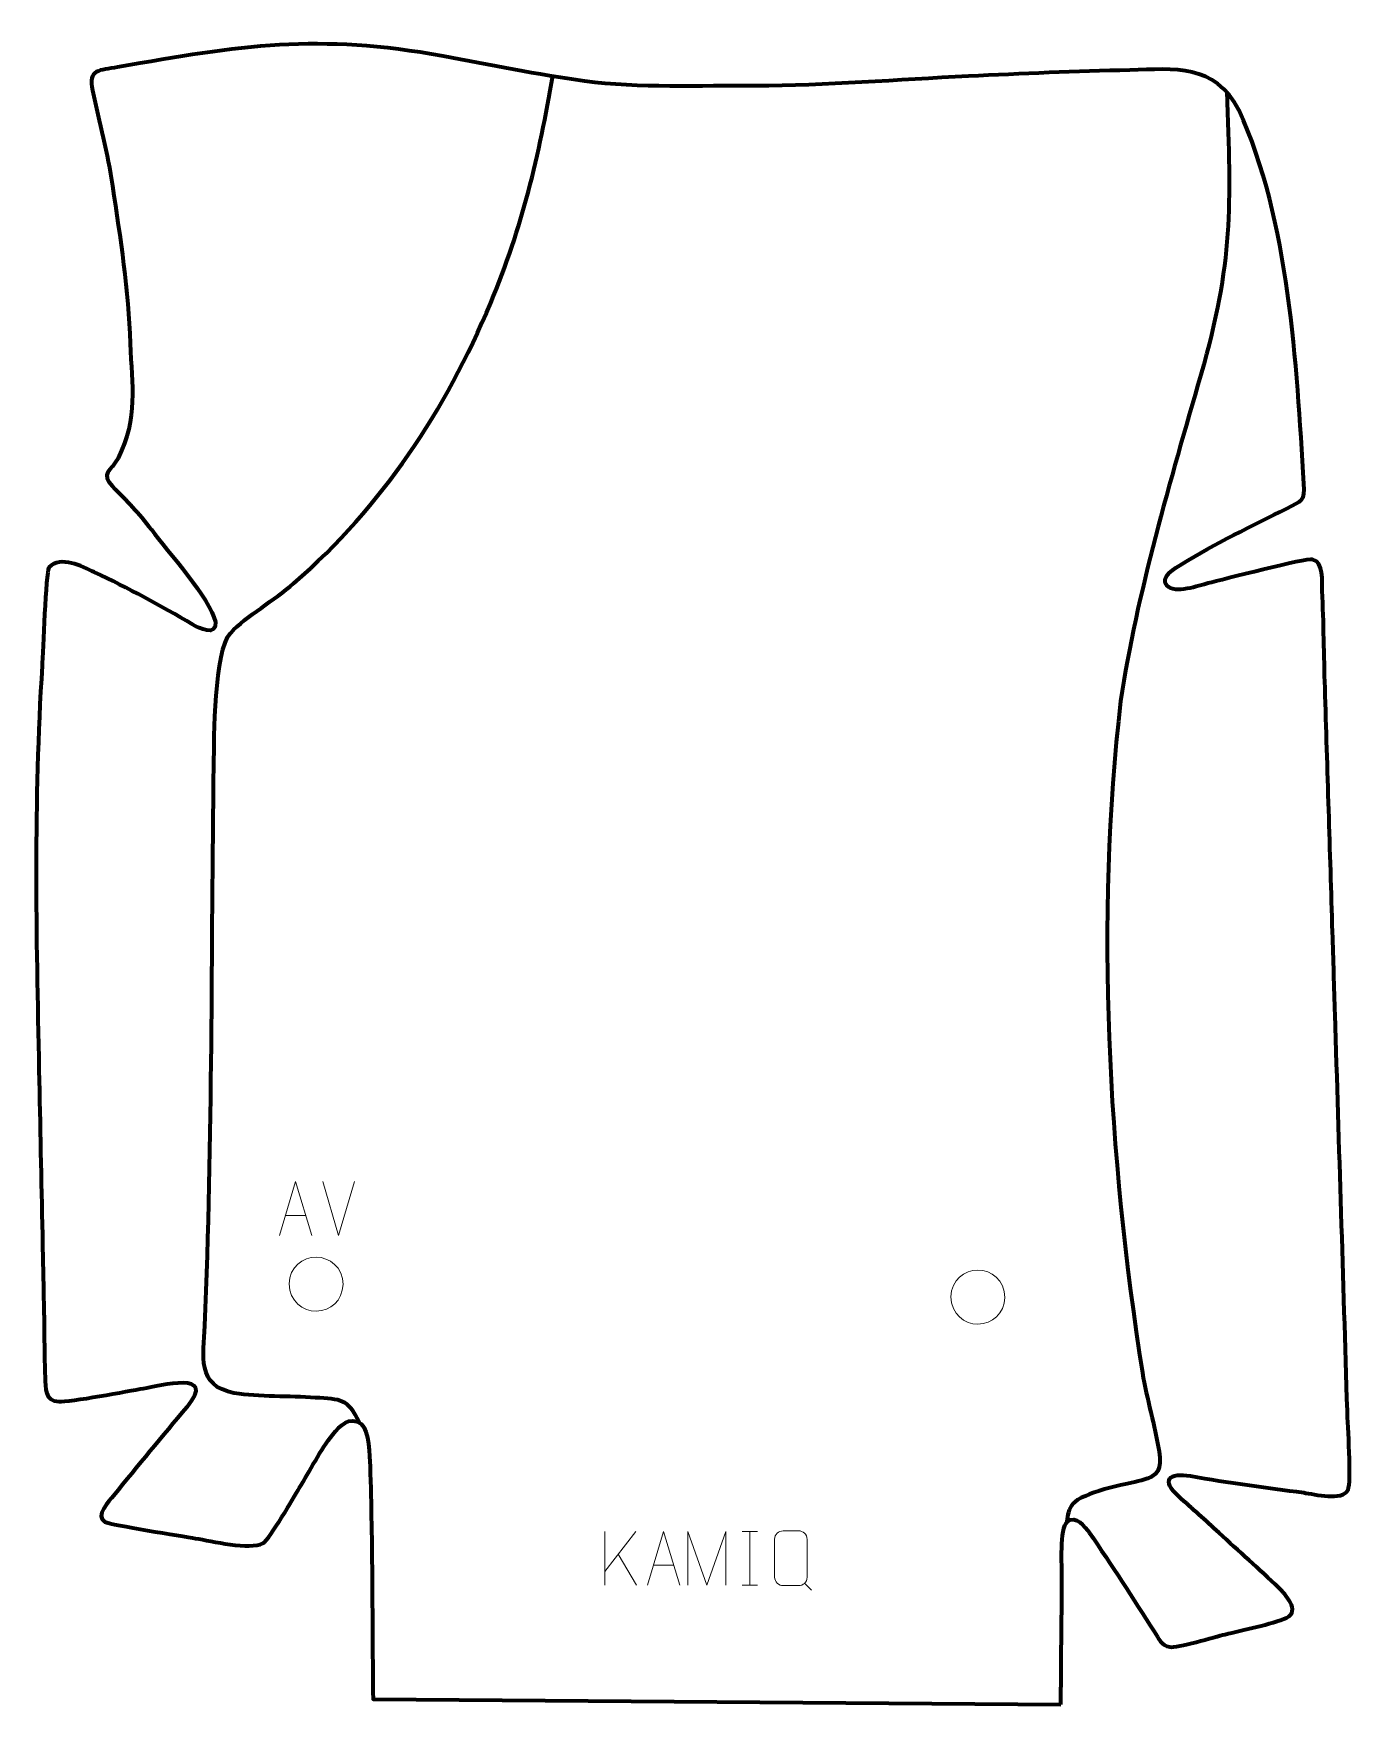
# Model space of a CAD drawing. Header units: millimetres. Extents: x 1192 to 1803, y 193 to 968.
import ezdxf

# ---------------------------------------------------------------- set-up
doc = ezdxf.new("R2010")
doc.units = ezdxf.units.MM
doc.header["$MEASUREMENT"] = 0
doc.layers.add('layer 2', color=7, linetype='Continuous')
doc.layers.add('layer 3', color=7, linetype='Continuous')

msp = doc.modelspace()

# ---------------------------------------------------------------- linework, layer by layer
at = {"layer": 'layer 2', "color": 142, "lineweight": 158}
for points, knots in [([(1342.9495, 324.0811), (1337.7551, 335.2296), (1334.217, 334.7044), (1322.5025, 335.5241), (1322.5025, 335.5241), (1310.5334, 336.3224), (1296.5248, 335.81), (1284.9545, 337.5953), (1284.9545, 337.5953), (1267.2938, 341.2216), (1270.7002, 354.7683), (1271.328, 368.8575), (1271.328, 368.8575), (1275.0072, 455.7436), (1274.2449, 542.153), (1275.4804, 629.0139), (1275.4804, 629.0139), (1275.6461, 641.0902), (1275.6354, 682.0452), (1283.1367, 690.0104), (1283.1367, 690.0104), (1290.8404, 698.1906), (1303.5827, 705.2362), (1312.6255, 713.1175), (1312.6255, 713.1175), (1353.9208, 749.2348), (1382.6748, 792.8636), (1403.8792, 843.2229), (1403.8792, 843.2229), (1418.4283, 877.7762), (1426.292, 911.6452), (1432.7147, 948.4182)], [0, 0, 0, 0, 0.11111111, 0.11111111, 0.11111111, 0.11111111, 0.22222222, 0.22222222, 0.22222222, 0.22222222, 0.33333333, 0.33333333, 0.33333333, 0.33333333, 0.44444444, 0.44444444, 0.44444444, 0.44444444, 0.55555556, 0.55555556, 0.55555556, 0.55555556, 0.66666667, 0.66666667, 0.66666667, 0.66666667, 0.77777778, 0.77777778, 0.77777778, 0.77777778, 1, 1, 1, 1]), ([(1745.1301, 941.1495), (1747.1328, 887.684), (1748.1933, 862.3471), (1733.1281, 809.7649), (1733.1281, 809.7649), (1719.0621, 760.8894), (1703.4794, 708.7313), (1695.9474, 658.4989), (1695.9474, 658.4989), (1684.1532, 557.5775), (1690.1354, 447.3378), (1706.0851, 347.0981), (1706.0851, 347.0981), (1708.0455, 334.7774), (1711.8215, 322.9454), (1713.7532, 310.5953), (1713.7532, 310.5953), (1714.9809, 302.4837), (1713.7314, 299.2662), (1705.6276, 297.1496), (1705.6276, 297.1496), (1698.3145, 295.4269), (1677.9853, 291.5739), (1673.6808, 286.151), (1673.6808, 286.151), (1671.7207, 283.6817), (1671.4332, 281.0609), (1671.0583, 278.0546)], [0, 0, 0, 0, 0.125, 0.125, 0.125, 0.125, 0.25, 0.25, 0.25, 0.25, 0.375, 0.375, 0.375, 0.375, 0.5, 0.5, 0.5, 0.5, 0.625, 0.625, 0.625, 0.625, 0.75, 0.75, 0.75, 0.75, 1, 1, 1, 1])]:
    msp.add_open_spline(points, degree=3, knots=knots, dxfattribs=at)
at = {"layer": 'layer 2', "color": 142, "lineweight": 9}
for points, knots in [([(1305.9568, 410.7582), (1305.9568, 410.7582), (1313.3263, 435.7069), (1313.3263, 435.7069), (1313.3263, 435.7069), (1313.3263, 435.7069), (1320.8948, 410.7582), (1320.8948, 410.7582)], [0, 0, 0, 0, 0.33333333, 0.33333333, 0.33333333, 0.33333333, 1, 1, 1, 1]), ([(1310.4316, 388.2689), (1310.5158, 396.1725), (1316.7931, 400.7502), (1322.9292, 400.6347), (1322.9292, 400.6347), (1329.0652, 400.7502), (1335.3425, 395.9138), (1335.4267, 388.0101), (1335.4267, 388.0101), (1334.986, 380.4767), (1329.6992, 375.6792), (1322.9292, 375.6442), (1322.9292, 375.6442), (1316.7931, 375.5288), (1310.5158, 380.3652), (1310.4316, 388.2689)], [0, 0, 0, 0, 0.2, 0.2, 0.2, 0.2, 0.4, 0.4, 0.4, 0.4, 0.6, 0.6, 0.6, 0.6, 1, 1, 1, 1]), ([(1617.2899, 382.2723), (1617.3741, 390.176), (1623.6514, 394.7536), (1629.7875, 394.6382), (1629.7875, 394.6382), (1635.9235, 394.7536), (1642.2008, 389.9173), (1642.285, 382.0136), (1642.285, 382.0136), (1641.8443, 374.4802), (1636.5574, 369.6827), (1629.7875, 369.6477), (1629.7875, 369.6477), (1623.6514, 369.5323), (1617.3741, 374.3686), (1617.2899, 382.2723)], [0, 0, 0, 0, 0.2, 0.2, 0.2, 0.2, 0.4, 0.4, 0.4, 0.4, 0.6, 0.6, 0.6, 0.6, 1, 1, 1, 1]), ([(1476.5987, 248.5504), (1476.5987, 248.5504), (1483.9682, 273.499), (1483.9682, 273.499), (1483.9682, 273.499), (1483.9682, 273.499), (1491.5367, 248.5504), (1491.5367, 248.5504)], [0, 0, 0, 0, 0.33333333, 0.33333333, 0.33333333, 0.33333333, 1, 1, 1, 1]), ([(1495.223, 248.5482), (1495.223, 248.5482), (1495.223, 273.5012), (1495.223, 273.5012), (1495.223, 273.5012), (1495.223, 273.5012), (1504.1464, 248.5482), (1504.1464, 248.5482), (1504.1464, 248.5482), (1504.1464, 248.5482), (1512.9045, 273.5007), (1512.9045, 273.5007), (1512.9045, 273.5007), (1512.9045, 273.5007), (1512.9045, 248.5482), (1512.9045, 248.5482)], [0, 0, 0, 0, 0.2, 0.2, 0.2, 0.2, 0.4, 0.4, 0.4, 0.4, 0.6, 0.6, 0.6, 0.6, 1, 1, 1, 1]), ([(1539.4736, 273.776), (1541.841, 273.776), (1544.2085, 273.776), (1546.576, 273.776), (1546.576, 273.776), (1548.5574, 273.8122), (1550.5843, 272.294), (1550.6114, 269.8129), (1550.6114, 269.8129), (1550.6111, 263.9633), (1550.6111, 258.1136), (1550.6114, 252.2634), (1550.6114, 252.2634), (1550.4693, 249.8985), (1548.7621, 248.3925), (1546.576, 248.3815), (1546.576, 248.3815), (1544.2025, 248.382), (1541.8291, 248.382), (1539.4561, 248.3815), (1539.4561, 248.3815), (1537.4966, 248.2743), (1535.4892, 250.1925), (1535.5007, 252.2457), (1535.5007, 252.2457), (1535.501, 258.1186), (1535.501, 263.9912), (1535.5007, 269.8635), (1535.5007, 269.8635), (1535.505, 272.0397), (1537.2828, 273.7897), (1539.4736, 273.776)], [0, 0, 0, 0, 0.11111111, 0.11111111, 0.11111111, 0.11111111, 0.22222222, 0.22222222, 0.22222222, 0.22222222, 0.33333333, 0.33333333, 0.33333333, 0.33333333, 0.44444444, 0.44444444, 0.44444444, 0.44444444, 0.55555556, 0.55555556, 0.55555556, 0.55555556, 0.66666667, 0.66666667, 0.66666667, 0.66666667, 0.77777778, 0.77777778, 0.77777778, 0.77777778, 1, 1, 1, 1])]:
    msp.add_open_spline(points, degree=3, knots=knots, dxfattribs=at)
for points in [[(1333.3109, 410.751), (1333.3109, 410.751), (1325.9906, 435.6997), (1325.9906, 435.6997)], [(1340.6313, 435.6997), (1340.6313, 435.6997), (1333.311, 410.751), (1333.311, 410.751)], [(1308.6788, 420.0059), (1308.6788, 420.0059), (1318.1727, 420.0059), (1318.1727, 420.0059)], [(1456.7223, 273.499), (1456.7223, 273.499), (1456.7223, 248.5503), (1456.7223, 248.5503)], [(1471.0957, 273.499), (1471.0957, 273.499), (1456.7223, 254.8629), (1456.7223, 254.8629)], [(1520.4765, 273.4991), (1520.4765, 273.4991), (1527.6433, 273.4991), (1527.6433, 273.4991)], [(1524.0599, 273.4991), (1524.0599, 273.4991), (1524.0599, 248.5504), (1524.0599, 248.5504)], [(1471.4209, 248.646), (1471.4209, 248.646), (1462.9521, 262.9569), (1462.9521, 262.9569)], [(1479.3208, 257.798), (1479.3208, 257.798), (1488.8146, 257.798), (1488.8146, 257.798)], [(1520.4765, 248.5504), (1520.4765, 248.5504), (1527.6433, 248.5504), (1527.6433, 248.5504)], [(1549.4018, 249.4793), (1549.4018, 249.4793), (1552.6114, 246.273), (1552.6114, 246.273)]]:
    msp.add_open_spline(points, degree=3, dxfattribs=at)
at = {"layer": 'layer 3', "color": 242, "lineweight": 158}
msp.add_open_spline([(1668.2365, 193.2272), (1668.2365, 193.2272), (1349.2988, 195.6954), (1349.2988, 195.6954), (1349.2988, 195.6954), (1348.8489, 231.5706), (1349.0978, 267.9249), (1347.8905, 303.7307), (1347.8905, 303.7307), (1347.7276, 308.5583), (1347.515, 320.1198), (1343.7249, 323.3803), (1343.7249, 323.3803), (1338.4694, 327.2658), (1333.8892, 322.568), (1330.5784, 318.445), (1330.5784, 318.445), (1325.1541, 311.5252), (1319.7592, 301.3294), (1315.0748, 293.5336), (1315.0748, 293.5336), (1312.6229, 289.453), (1301.2649, 269.8053), (1298.3058, 267.994), (1298.3058, 267.994), (1292.1535, 264.8493), (1274.3034, 268.959), (1266.9804, 270.3074), (1266.9804, 270.3074), (1260.6679, 271.4594), (1228.1121, 276.3733), (1224.9537, 278.0086), (1224.9537, 278.0086), (1220.1569, 280.4923), (1227.0114, 287.6574), (1228.9555, 290.0732), (1228.9555, 290.0732), (1240.1363, 303.9001), (1251.5147, 317.5528), (1262.9278, 331.1876), (1262.9278, 331.1876), (1277.4626, 348.552), (1250.5679, 341.1794), (1242.7556, 339.8301), (1242.7556, 339.8301), (1236.0593, 338.673), (1208.3875, 333.4166), (1203.6825, 333.7109), (1203.6825, 333.7109), (1196.8693, 334.137), (1197.4556, 339.7011), (1197.2244, 345.1964), (1197.2244, 345.1964), (1196.8182, 354.8523), (1196.8996, 365.0264), (1196.699, 374.7699), (1196.699, 374.7699), (1196.4503, 386.854), (1196.2015, 398.9383), (1195.9528, 411.0225), (1195.9528, 411.0225), (1195.429, 436.4629), (1194.9053, 461.9034), (1194.3816, 487.3438), (1194.3816, 487.3438), (1193.0429, 550.4783), (1191.8107, 611.6619), (1195.8588, 674.8142), (1195.8588, 674.8142), (1196.2113, 681.0725), (1197.5009, 717.9073), (1198.995, 720.4547), (1198.995, 720.4547), (1204.7498, 726.1638), (1214.0212, 721.029), (1220.0533, 718.2879), (1220.0533, 718.2879), (1236.0752, 710.9022), (1250.4336, 702.8595), (1265.6518, 694.0283), (1265.6518, 694.0283), (1268.6244, 692.3034), (1276.7475, 688.169), (1276.2169, 695.2162), (1276.2169, 695.2162), (1273.627, 706.187), (1254.1924, 727.8175), (1246.5015, 738.0184), (1246.5015, 738.0184), (1240.2742, 746.1605), (1235.517, 750.961), (1228.4197, 758.1563), (1228.4197, 758.1563), (1222.7284, 764.3522), (1227.7423, 764.8681), (1231.0981, 771.1952), (1231.0981, 771.1952), (1240.4247, 790.0363), (1237.3748, 804.3952), (1236.6742, 824.3714), (1236.6742, 824.3714), (1235.8146, 848.8853), (1232.1283, 873.1535), (1228.4852, 897.3739), (1228.4852, 897.3739), (1226.1849, 912.6762), (1222.4678, 926.617), (1219.1796, 941.6061), (1219.1796, 941.6061), (1216.963, 951.7112), (1222.607, 950.9344), (1230.8651, 952.4076), (1230.8651, 952.4076), (1287.6634, 962.5399), (1323.9116, 968.0935), (1381.8166, 957.5448), (1381.8166, 957.5448), (1403.2968, 953.5688), (1425.8223, 948.8506), (1447.3868, 945.9688), (1447.3868, 945.9688), (1472.4966, 942.6131), (1501.2102, 943.921), (1526.7634, 943.7998), (1526.7634, 943.7998), (1559.3236, 943.7804), (1592.7011, 946.7345), (1625.3396, 948.2392), (1625.3396, 948.2392), (1650.072, 949.3794), (1675.4673, 950.6242), (1700.1895, 951.028), (1700.1895, 951.028), (1721.2769, 951.6638), (1739.3707, 954.1879), (1750.8099, 932.593), (1750.8099, 932.593), (1774.305, 881.1152), (1777.4358, 815.2457), (1780.9796, 759.2638), (1780.9796, 759.2638), (1781.4984, 751.0679), (1780.2038, 751.6254), (1772.9594, 747.8579), (1772.9594, 747.8579), (1757.086, 739.7198), (1739.4121, 731.5582), (1724.4132, 722.1508), (1724.4132, 722.1508), (1721.7008, 720.4496), (1713.6609, 716.02), (1717.4971, 711.899), (1717.4971, 711.899), (1721.0333, 708.1003), (1732.2388, 711.9941), (1736.5563, 713.1335), (1736.5563, 713.1335), (1742.6233, 714.6936), (1782.3439, 724.9398), (1784.919, 724.2267), (1784.919, 724.2267), (1790.1703, 722.7728), (1789.2828, 714.1701), (1789.4712, 709.7131), (1789.4712, 709.7131), (1790.101, 694.818), (1790.2588, 679.6378), (1790.7213, 664.6848), (1790.7213, 664.6848), (1791.8898, 626.9017), (1793.0583, 589.1186), (1794.2269, 551.3354), (1794.2269, 551.3354), (1794.6196, 538.6352), (1795.0124, 525.935), (1795.4053, 513.2348), (1795.4053, 513.2348), (1797.3004, 451.9563), (1799.1955, 390.6778), (1801.0908, 329.3993), (1801.0908, 329.3993), (1801.2911, 323.6966), (1803.0446, 295.9749), (1801.4225, 292.83), (1801.4225, 292.83), (1798.6259, 287.408), (1785.9452, 290.7675), (1780.8674, 291.4892), (1780.8674, 291.4892), (1763.1002, 293.9868), (1746.0683, 296.0118), (1728.3404, 299.2174), (1728.3404, 299.2174), (1718.3369, 301.0262), (1714.5558, 297.3016), (1722.8984, 289.725), (1722.8984, 289.725), (1729.1785, 284.0632), (1735.3488, 278.6985), (1741.5716, 272.9041), (1741.5716, 272.9041), (1750.7328, 264.3962), (1760.2925, 256.0451), (1769.2587, 247.3745), (1769.2587, 247.3745), (1772.3151, 244.4189), (1779.4856, 236.5034), (1772.9086, 233.5238), (1772.9086, 233.5238), (1766.2361, 230.501), (1752.1506, 227.7458), (1744.3864, 225.7866), (1744.3864, 225.7866), (1740.0508, 224.6578), (1721.769, 219.3448), (1718.7421, 219.9261), (1718.7421, 219.9261), (1714.633, 220.7152), (1713.7764, 223.7275), (1711.564, 227.1068), (1711.564, 227.1068), (1701.6376, 242.2786), (1691.7178, 258.1881), (1681.38, 273.0075), (1681.38, 273.0075), (1679.5085, 275.6901), (1675.0163, 281.3919), (1671.3016, 278.0712), (1671.3016, 278.0712), (1667.5714, 274.7366), (1668.7463, 257.4308), (1668.7345, 251.8278), (1668.7345, 251.8278), (1668.7121, 241.1442), (1668.5388, 230.4599), (1668.4499, 219.7765), (1668.4499, 219.7765), (1668.4042, 214.0873), (1668.3584, 208.3982), (1668.3127, 202.7092), (1668.3127, 202.7092), (1668.2924, 200.1806), (1668.272, 197.6521), (1668.2517, 195.1236), (1668.2517, 195.1236), (1668.2517, 195.1236), (1668.2441, 194.1754), (1668.2441, 194.1754), (1668.2441, 194.1754), (1668.2441, 194.1754), (1668.2365, 193.2272), (1668.2365, 193.2272)], degree=3, knots=[0, 0, 0, 0, 0.015625, 0.015625, 0.015625, 0.015625, 0.03125, 0.03125, 0.03125, 0.03125, 0.046875, 0.046875, 0.046875, 0.046875, 0.0625, 0.0625, 0.0625, 0.0625, 0.078125, 0.078125, 0.078125, 0.078125, 0.09375, 0.09375, 0.09375, 0.09375, 0.109375, 0.109375, 0.109375, 0.109375, 0.125, 0.125, 0.125, 0.125, 0.140625, 0.140625, 0.140625, 0.140625, 0.15625, 0.15625, 0.15625, 0.15625, 0.171875, 0.171875, 0.171875, 0.171875, 0.1875, 0.1875, 0.1875, 0.1875, 0.203125, 0.203125, 0.203125, 0.203125, 0.21875, 0.21875, 0.21875, 0.21875, 0.234375, 0.234375, 0.234375, 0.234375, 0.25, 0.25, 0.25, 0.25, 0.265625, 0.265625, 0.265625, 0.265625, 0.28125, 0.28125, 0.28125, 0.28125, 0.296875, 0.296875, 0.296875, 0.296875, 0.3125, 0.3125, 0.3125, 0.3125, 0.328125, 0.328125, 0.328125, 0.328125, 0.34375, 0.34375, 0.34375, 0.34375, 0.359375, 0.359375, 0.359375, 0.359375, 0.375, 0.375, 0.375, 0.375, 0.390625, 0.390625, 0.390625, 0.390625, 0.40625, 0.40625, 0.40625, 0.40625, 0.421875, 0.421875, 0.421875, 0.421875, 0.4375, 0.4375, 0.4375, 0.4375, 0.453125, 0.453125, 0.453125, 0.453125, 0.46875, 0.46875, 0.46875, 0.46875, 0.484375, 0.484375, 0.484375, 0.484375, 0.5, 0.5, 0.5, 0.5, 0.515625, 0.515625, 0.515625, 0.515625, 0.53125, 0.53125, 0.53125, 0.53125, 0.546875, 0.546875, 0.546875, 0.546875, 0.5625, 0.5625, 0.5625, 0.5625, 0.578125, 0.578125, 0.578125, 0.578125, 0.59375, 0.59375, 0.59375, 0.59375, 0.609375, 0.609375, 0.609375, 0.609375, 0.625, 0.625, 0.625, 0.625, 0.640625, 0.640625, 0.640625, 0.640625, 0.65625, 0.65625, 0.65625, 0.65625, 0.671875, 0.671875, 0.671875, 0.671875, 0.6875, 0.6875, 0.6875, 0.6875, 0.703125, 0.703125, 0.703125, 0.703125, 0.71875, 0.71875, 0.71875, 0.71875, 0.734375, 0.734375, 0.734375, 0.734375, 0.75, 0.75, 0.75, 0.75, 0.765625, 0.765625, 0.765625, 0.765625, 0.78125, 0.78125, 0.78125, 0.78125, 0.796875, 0.796875, 0.796875, 0.796875, 0.8125, 0.8125, 0.8125, 0.8125, 0.828125, 0.828125, 0.828125, 0.828125, 0.84375, 0.84375, 0.84375, 0.84375, 0.859375, 0.859375, 0.859375, 0.859375, 0.875, 0.875, 0.875, 0.875, 0.890625, 0.890625, 0.890625, 0.890625, 0.90625, 0.90625, 0.90625, 0.90625, 0.921875, 0.921875, 0.921875, 0.921875, 0.9375, 0.9375, 0.9375, 0.9375, 0.953125, 0.953125, 0.953125, 0.953125, 0.96875, 0.96875, 0.96875, 0.96875, 1, 1, 1, 1], dxfattribs=at)

doc.saveas('drawing.dxf')
